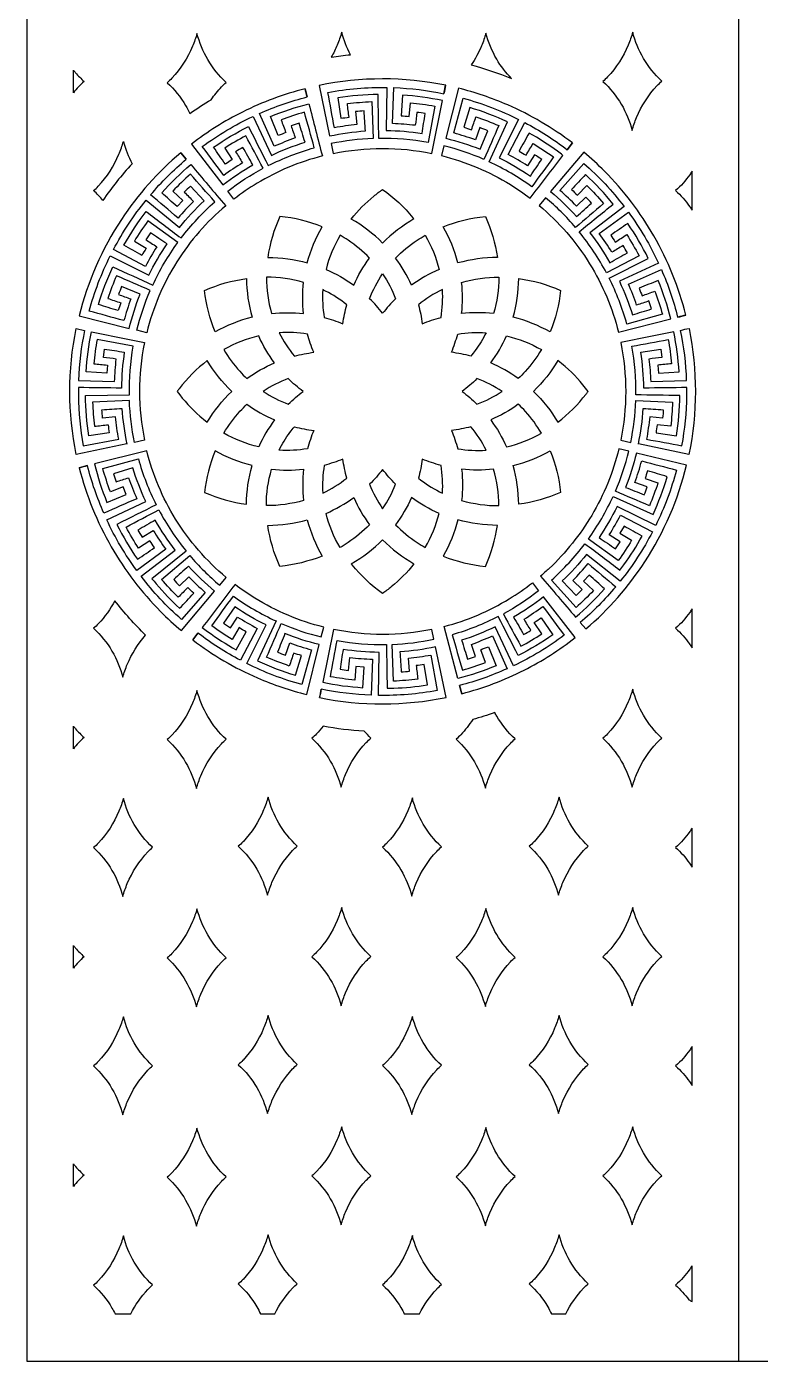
# Model space of a CAD drawing. Header units: millimetres. Extents: x -165 to 825, y -1000 to 1000.
# Drawn here: x -165 to 175, y -1000 to -381 of the extents above; entities that cross this region are included whole.
import ezdxf

# ---------------------------------------------------------------- set-up
doc = ezdxf.new("R2010")
doc.units = ezdxf.units.MM
doc.layers.add('Default', color=70, linetype='Continuous')

msp = doc.modelspace()

# ---------------------------------------------------------------- linework, layer by layer
at = {"layer": 'Default'}
msp.add_line((165, 1000), (165, -1000), dxfattribs=at)
msp.add_lwpolyline([(495, 1000), (165, 1000), (-165, 1000), (-165, -1000), (165, -1000), (495, -1000), (825, -1000), (825, 1000)], close=True, dxfattribs=at)
for points in [[(-23.79, -394.89, -0.014234), (-14.9, -393.79, -0.058683), (-18.97, -383.35, -0.03084), (-21.04, -389.3, -0.031512)], [(41.07, -398.5, -0.031384), (59.76, -404.83, -0.061302), (52.91, -395.87, -0.000219), (52.91, -395.87, -0.068795), (47.9, -383.75, -0.03084), (45.84, -389.7, -0.050726)], [(115.94, -383.35, -0.03084), (113.87, -389.3, -0.089691), (104.31, -404.09, -0.002455), (104.29, -404.11, -0.022749), (102.13, -406.18, -0.073961), (110.65, -416.76, -0.000219), (110.65, -416.76, -0.068795), (115.66, -428.88, -0.03084), (117.73, -422.93, -0.089691), (127.29, -408.14, -0.002455), (127.3, -408.13, -0.022749), (129.47, -406.06, -0.073961), (120.94, -395.47, -0.000219), (120.94, -395.47, -0.068795)], [(-89.41, -420.99, -0.018766), (-79.45, -414.64, -0.038408), (-74.71, -408.72, -0.002455), (-74.69, -408.7, -0.022749), (-72.53, -406.64, -0.073961), (-81.05, -396.05, -0.000219), (-81.05, -396.05, -0.068795), (-86.06, -383.93, -0.03084), (-88.13, -389.88, -0.089691), (-97.69, -404.67, -0.002455), (-97.7, -404.69, -0.022749), (-99.86, -406.76, -0.073961), (-91.34, -417.34, -0.000219), (-91.34, -417.34, -0.021536)], [(-143.36, -400.92, 0.010749), (-142.32, -402.19, 0.038104), (-138.4, -406.15, 0.044601), (-143.36, -411.43)], [(29.21, -407.97, 0.002483), (28.45, -411.83, -0.010213), (29.24, -407.97, 0.102239), (-29.44, -408.03), (-24.57, -431.46, -0.03619), (-7.99, -429.15, -0.002051), (-8.61, -419.89, 0.011958), (-12.52, -420.2), (-11.93, -426.2, 0.018493), (-22.34, -427.69, 0.001093), (-25.36, -411.28, -0.051861), (1.93, -408.98), (1.66, -428.94, -0.036169), (18.35, -430.28, -0.003758), (19.74, -421.09, 0.011645), (15.86, -420.55, -0.010409), (15.14, -426.54, 0.018672), (4.65, -425.74), (5.26, -409.07, -0.04389), (28.44, -411.86)], [(-35.97, -409.55), (-34.96, -413.37, -0.003305), (-35.94, -409.54, 0.053242), (-64.93, -420.37, 0.048715), (-88.67, -435.28), (-74.04, -454.21, -0.036198), (-60.14, -444.88, -0.000776), (-64.76, -436.82, 0.015163), (-68.13, -438.81, -0.011746), (-64.97, -443.95, 0.017024), (-73.68, -449.85, 0.003261), (-83.58, -436.42, -0.051383), (-60.06, -422.41), (-51.56, -440.47, -0.036124), (-35.97, -434.37, -0.001753), (-38.73, -425.5, 0.009322), (-42.46, -426.71, -0.008204), (-40.49, -432.41, 0.017618), (-50.27, -436.28), (-57.02, -421.03, -0.043916), (-34.96, -413.38)], [(27.79, -415.05, 0.035163), (9.18, -412.54), (8.55, -422.09, -0.006684), (12.34, -422.4), (12.93, -416.1, -0.020364), (24.15, -417.63), (21.09, -434.45, 0.049962), (-1.75, -432.62, -0.001925), (-2.07, -412.25, 0.035145), (-20.78, -413.82), (-19.33, -423.28, -0.006451), (-15.56, -422.77, -0.001889), (-16.34, -416.48, -0.020351), (-5.06, -415.55), (-4.41, -432.63, 0.042761), (-23.83, -435.04), (-22.88, -439.6, -0.102263), (22.75, -439.57)], [(87.98, -434.7), (85.61, -437.87), (88.01, -434.72, 0.060334), (58.03, -417.1, 0.041669), (35.12, -409.31), (29.34, -432.53, -0.036065), (45.27, -437.65), (48.73, -429.03, 0.014071), (45.08, -427.61), (43, -433.28, 0.018387), (32.97, -430.1), (37.38, -414.01, -0.051758), (62.96, -423.78), (54.05, -441.64, -0.03604), (68.51, -450.09, -0.003427), (73.75, -442.42, 0.022046), (70.49, -440.25), (67.24, -445.33, 0.019775), (58.14, -440.06), (65.92, -425.3, -0.043836), (85.6, -437.87)], [(-62.22, -427.09, 0.000532), (-53.02, -445.25, -0.047242), (-31.67, -436.91, 0.002257), (-36.29, -420.46, 0.020087), (-47.04, -423.99, 0.008152), (-44.82, -429.92, 0.006288), (-48.36, -431.29), (-51.98, -422.43, -0.03517), (-34.15, -416.54, 0.000672), (-27.94, -440.77, 0.073095), (-58.19, -453.43, 0.029081), (-68.94, -460.8), (-71.8, -457.11, -0.042422), (-55.4, -446.44, 0.004458), (-63.46, -431.37, 0.019255), (-73.2, -437.15), (-69.74, -442.45), (-72.9, -444.56, -0.005045), (-78.35, -436.69, -0.035038)], [(81.13, -438.6, 0.029395), (67.95, -430.13, 0.003693), (63.24, -438.46, -0.012668), (66.51, -440.39, -0.005351), (69.79, -434.97, -0.019949), (79.22, -441.22, -0.001601), (69.17, -455.03, 0.049386), (49.39, -443.47), (57.95, -424.99, 0.035128), (40.41, -418.28), (37.61, -427.44, -0.006371), (41.22, -428.61, -0.004443), (43.25, -422.61, -0.019969), (53.81, -426.67, -0.001974), (46.99, -442.33, 0.042683), (28.45, -436.08), (27.32, -440.62, -0.077332), (59.23, -454.07, -0.02491), (68.42, -460.4, -0.002788), (83.62, -440.47, 0.005658)], [(-93.58, -439.24), (-91.02, -442.27), (-93.61, -439.27, 0.071733), (-121.12, -470.26, 0.084867), (-140.72, -514.99), (-117.5, -520.77, -0.036055), (-112.39, -504.83), (-121.01, -501.37, 0.00604), (-122.42, -505.03, -0.003062), (-116.76, -507.1, 0.018513), (-119.93, -517.13, 0.000501), (-136.03, -512.73, -0.051401), (-126.27, -487.15), (-108.39, -496.05, -0.036456), (-99.95, -481.6, -0.005333), (-107.62, -476.35), (-109.79, -479.62, -0.003068), (-104.71, -482.87, 0.016967), (-109.98, -491.97), (-124.74, -484.19, -0.051318), (-109.68, -461.33), (-94.15, -473.88, -0.035991), (-82.78, -461.6), (-89.14, -454.82, 0.023026), (-91.96, -457.54, -0.009251), (-87.71, -461.81, 0.017643), (-94.82, -469.56, 0.001344), (-107.55, -458.77, -0.043323), (-91.02, -442.28)], [(-129.69, -461.39, 0.033872), (-133.98, -456.85, 0.022749), (-131.82, -454.78, 0.002455), (-131.8, -454.76, 0.089691), (-122.25, -439.97, 0.03084), (-120.18, -434.02, 0.058039), (-116.17, -444.35, 0.034592)], [(140.63, -514.59, 0.013634), (136.79, -515.58, -0.005783), (140.64, -514.62, 0.068444), (125.77, -477.87, 0.065191), (102.91, -447.87, 0.022359), (93.29, -439), (77.9, -457.32, -0.035818), (89.96, -468.91, -0.001942), (96.86, -462.69, 0.02544), (94.2, -459.81), (89.85, -463.99, 0.020005), (82.24, -456.73), (93.26, -444.21, -0.051853), (111.95, -464.21), (96.11, -476.36, -0.035833), (105.38, -490.29, -0.002608), (113.46, -485.7, 0.019991), (111.48, -482.32, -0.003566), (106.33, -485.46, 0.019381), (100.47, -476.73, 0.001609), (113.94, -466.88, -0.051939), (127.86, -490.46), (109.77, -498.89, -0.035928), (115.81, -514.49, -0.002101), (124.69, -511.76), (123.49, -508.03, -0.001979), (117.78, -509.98, 0.019689), (113.94, -500.19), (129.23, -493.49, -0.043825), (136.79, -515.59)], [(-109.38, -522.79), (-113.95, -521.65, -0.042239), (-107.7, -503.12, 0.000765), (-123.37, -496.3, 0.018721), (-127.43, -506.86, 0.000845), (-121.43, -508.88, 0.006956), (-122.6, -512.5, -0.003008), (-131.76, -509.7, -0.035121), (-125.05, -492.16, 0.001228), (-106.56, -500.72, -0.049299), (-95, -480.93), (-108.83, -470.89, 0.019243), (-115.08, -480.32), (-109.65, -483.6, 0.00959), (-111.58, -486.87, -0.002117), (-119.92, -482.16, -0.03512), (-109.58, -466.49, 0.002143), (-93.39, -478.82, -0.047305), (-77.81, -462.02, 0.002538), (-89.14, -449.22, 0.019515), (-97.28, -457.08), (-92.69, -461.45), (-95.28, -464.23, -0.004304), (-102.4, -457.83, -0.03518), (-88.91, -444.77, 0.000438), (-72.76, -463.88, 0.076739), (-95.33, -489.81, 0.080108)], [(106.91, -463.1, 0.035144), (94.1, -449.38, 0.006765), (87.57, -456.37, -0.017054), (90.3, -459.01), (94.75, -454.51, -0.020454), (102.46, -462.8, -0.001595), (89.45, -473.88, 0.042384), (75.54, -460.12), (72.55, -463.68, -0.080024), (95.97, -490.78, -0.076828), (109.36, -522.49), (133.62, -516.38, 0.035108), (127.81, -498.53, 0.001303), (118.93, -502.11, -0.004637), (120.29, -505.66, -0.002182), (126.23, -503.46, -0.020459), (129.72, -514.23), (113.24, -518.77, 0.049686), (104.97, -497.41), (123.19, -488.28, 0.03538), (113.65, -472.11, 0.002624), (105.75, -477.53, -0.006949), (107.85, -480.7, 0.003283), (113.17, -477.26, -0.019224), (118.91, -487.02), (103.8, -495.02, 0.04638), (91.12, -475.94, -0.001258)], [(143.5, -465.96), (143.5, -447.83, -0.011738), (142.43, -449.45, -0.062432), (135.84, -456.82, -0.056451), (142.29, -464.14, -0.000196), (142.29, -464.14, -0.012211)], [(0, -481.17, 0.064755), (-14.52, -470.01, -0.052967), (-4.05, -459.37, 0), (-4.05, -459.37), (-4.05, -459.37, 0), (-4.05, -459.37, -0.017906), (0.01, -456.27, -0.069096), (14.08, -469.46, 0), (14.08, -469.46), (14.08, -469.46, 0), (14.08, -469.46, -0.002501), (14.52, -470, 0.066253)], [(-34.94, -490.38, -0.065964), (-28.04, -473.59, 0.069726), (-47.64, -468.83, 0.071684), (-53.23, -487.85, -0.06573)], [(34.95, -490.38, 0.065367), (28.03, -473.59, -0.069615), (47.64, -468.83, -0.071702), (53.23, -487.86, 0.064793)], [(-13.4, -500.72, -0.057364), (-6.02, -488.14, 0.053248), (-16.01, -479.86, 0), (-16.01, -479.86), (-16.01, -479.86, 0), (-16.01, -479.86, 0.017624), (-19.71, -477.58, 0.072773), (-26.2, -493.43, -0.056891)], [(13.4, -500.72, 0.057376), (6.02, -488.14, -0.053148), (16.04, -479.84, 0), (16.04, -479.84), (16.04, -479.84, 0), (16.04, -479.84, -0.017422), (19.71, -477.58, -0.072779), (26.21, -493.43, 0.056164)], [(-77.67, -522.39, -0.071287), (-82.5, -503.14, -0.070635), (-63.09, -497.62, 0.066795), (-60.54, -515.56, 0.064365)], [(-36.64, -513.9, -0.057925), (-36.64, -499.4, 0.069454), (-53.9, -496.99, 0.072648), (-51.45, -513.9, -0.056237)], [(0.01, -513.76, 0.033355), (-6.02, -506.99, -0.061087), (0, -495.5, -0.060819), (6.02, -506.99, 0.033246)], [(36.64, -513.9, 0.058301), (36.64, -499.4, -0.069457), (53.9, -496.99, -0.072926), (51.46, -513.9, 0.056759)], [(77.67, -522.39, 0.064207), (60.54, -515.56, 0.066846), (63.09, -497.62, -0.070735), (82.5, -503.14, -0.071233)], [(-18.41, -518.6, -0.03413), (-16.61, -509.8, 0.052649), (-26.4, -503.43, 0), (-26.4, -503.43), (-26.4, -503.43, 0), (-26.4, -503.43, 0.006507), (-27.71, -502.79, 0.06071), (-27.07, -515.69, -0.032578)], [(18.4, -518.6, -0.033654), (27.08, -515.68, 0.060253), (27.71, -502.79, 0.058569), (16.61, -509.8, -0.033133)], [(-118.6, -574.38), (-142.04, -579.2, -0.101132), (-142.06, -520.88), (-138.18, -521.68, 0.043842), (-140.95, -544.86), (-124.28, -545.46, -0.016296), (-123.48, -534.97, 0.002818), (-129.47, -534.25), (-128.93, -530.37, 0.00192), (-119.75, -531.76, 0.036544), (-121.07, -548.45, -0.002036), (-141.01, -548.2, 0.019935), (-141, -551.96), (-141.04, -551.97, 0.044059), (-138.77, -575.2), (-122.36, -572.21, -0.017517), (-123.83, -561.8), (-129.83, -562.38, -0.020217), (-130.14, -558.48, 0.001767), (-120.87, -557.86, 0.03645), (-118.59, -574.44)], [(-137.72, -551.92), (-117.4, -551.62, -0.049316), (-115.57, -529.02), (-132.39, -525.97, 0.0216), (-133.92, -537.18, 0.002653), (-127.62, -537.78), (-127.93, -541.56), (-137.48, -540.94, -0.03503), (-134.98, -522.33, 0.001009), (-110.41, -527.36, 0.101493), (-110.37, -572.69), (-115.02, -573.65, -0.042504), (-117.39, -554.29), (-134.47, -554.92, 0.020063), (-133.56, -566.2, -0.001641), (-127.27, -565.43, 0.00614), (-126.76, -569.19), (-136.23, -570.63, -0.035251), (-137.77, -551.92)], [(-50.1, -536.77, -0.056902), (-57.45, -524.22, 0.070898), (-73.61, -530.62, 0.053022), (-66.23, -540.67, 0), (-66.23, -540.67), (-66.23, -540.67, 0), (-66.23, -540.67, 0.019966), (-62.89, -544.05, -0.056104)], [(-31.91, -531.86, -0.033447), (-34.83, -523.38, 0.058247), (-47.97, -522.75, 0.059387), (-40.89, -533.6, -0.031976)], [(31.91, -531.86, 0.033446), (34.83, -523.38, -0.058291), (47.98, -522.75, -0.044625), (42.97, -530.96, 0), (42.97, -530.96), (42.97, -530.96, 0), (42.97, -530.96, -0.015431), (40.89, -533.6, 0.032044)], [(50.1, -536.77, 0.057235), (57.45, -524.22, -0.070759), (73.6, -530.61, -0.052706), (66.15, -540.73, 0), (66.15, -540.73), (66.15, -540.73, 0), (66.15, -540.73, -0.019298), (62.88, -544.05, 0.055754)], [(137.72, -551.92, -0.000747), (117.4, -551.62, 0.049673), (115.58, -529.02, -0.00097), (132.4, -525.97, -0.021852), (133.93, -537.18, -0.001945), (127.62, -537.78), (127.93, -541.56), (137.48, -540.94, 0.035224), (134.98, -522.33, -0.00121), (110.41, -527.36, -0.101493), (110.37, -572.69), (115.02, -573.64, 0.042778), (117.39, -554.29), (134.47, -554.92, -0.01792), (133.56, -566.2), (127.27, -565.43, -0.005773), (126.76, -569.19), (136.23, -570.63, 0.035156), (137.77, -551.92)], [(118.59, -574.44, 0.035617), (120.87, -557.86, 0.001786), (130.14, -558.48, -0.019449), (129.83, -562.38), (123.83, -561.8, -0.017133), (122.36, -572.21, -0.003445), (138.77, -575.2, 0.044136), (141.04, -551.97), (141, -551.96, 0.018132), (141.01, -548.2, -0.001793), (121.08, -548.45, 0.035646), (119.75, -531.76), (128.93, -530.37), (129.47, -534.25, 0.002945), (123.48, -534.97, -0.017171), (124.28, -545.46), (140.95, -544.86, 0.044097), (138.18, -521.68, -0.044343), (142.06, -520.88, -0.101129), (142.04, -579.2), (118.6, -574.38)], [(-69.95, -549.99, -0.065199), (-81.27, -535.69, 0.065237), (-94.34, -548.78, 0), (-94.34, -548.78), (-94.34, -548.78, 0), (-94.34, -548.78, 0.005338), (-95.25, -550, 0.055677), (-84.73, -561.49, 0), (-84.73, -561.49), (-84.73, -561.49, 0), (-84.73, -561.49, 0.015732), (-81.28, -564.31, -0.065921)], [(69.95, -550, -0.064961), (81.27, -564.31, 0.065318), (94.32, -551.24, 0), (94.32, -551.24), (94.32, -551.24, 0), (94.32, -551.24, 0.005487), (95.25, -549.99, 0.055609), (84.7, -538.49, 0), (84.7, -538.49), (84.7, -538.49, 0), (84.7, -538.49, 0.015573), (81.28, -535.69, -0.06614)], [(-36.86, -550, -0.033946), (-43.71, -544.08, 0.059149), (-55.39, -549.99, 0.059076), (-43.71, -555.91, -0.032998)], [(36.86, -550, -0.033104), (43.71, -555.91, 0.059534), (55.39, -550, 0.05833), (43.71, -544.08, -0.033834)], [(-50.1, -563.23, 0.057442), (-57.45, -575.78, -0.07087), (-73.6, -569.39, -0.052613), (-66.13, -559.24, 0), (-66.13, -559.24), (-66.13, -559.24, 0), (-66.13, -559.24, -0.019113), (-62.88, -555.94, 0.05606)], [(50.1, -563.23, -0.056942), (57.45, -575.78, 0.070548), (73.61, -569.38, 0.053028), (66.24, -559.33, 0), (66.24, -559.33), (66.24, -559.33, 0), (66.24, -559.33, 0.020013), (62.89, -555.94, -0.056427)], [(-31.9, -568.13, 0.033147), (-34.83, -576.62, -0.058261), (-47.97, -577.25, -0.04448), (-42.94, -568.99, 0), (-42.94, -568.99), (-42.94, -568.99, 0), (-42.94, -568.99, -0.01508), (-40.89, -566.39, 0.032621)], [(31.91, -568.14, -0.03314), (34.83, -576.62, 0.058266), (47.97, -577.25, 0.05912), (40.89, -566.39, -0.032915)], [(-104.92, -639.3, 0.029896), (-94.1, -650.62, 0.007958), (-87.57, -643.63, -0.019238), (-90.3, -640.99, -0.003747), (-94.75, -645.49, -0.020844), (-102.47, -637.2), (-89.45, -626.13, 0.042873), (-75.54, -639.88), (-72.55, -636.32, -0.080022), (-95.98, -609.22, -0.07683), (-109.36, -577.51), (-133.62, -583.62, 0.035065), (-127.81, -601.47), (-118.93, -597.89), (-120.29, -594.34), (-126.23, -596.54, -0.020151), (-129.72, -585.77), (-113.24, -581.23, 0.04965), (-104.97, -602.59, -0.001889), (-123.19, -611.72, 0.03515), (-113.65, -627.89, 0.005085), (-105.75, -622.47, -0.020715), (-107.85, -619.31), (-113.17, -622.74, -0.018754), (-118.91, -612.98, -0.003368), (-103.81, -604.98, 0.046348), (-91.12, -624.06), (-106.92, -636.9, 0.005222)], [(-77.67, -577.61, 0.071286), (-82.5, -596.86, 0.070621), (-63.09, -602.38, -0.066831), (-60.54, -584.44, -0.064367)], [(-18.4, -581.4, -0.033982), (-27.07, -584.31, 0.060637), (-27.71, -597.21, 0.058573), (-16.61, -590.2, -0.033193)], [(18.41, -581.4, -0.034137), (16.61, -590.2, 0.052646), (26.4, -596.57, 0), (26.4, -596.57), (26.4, -596.57, 0), (26.4, -596.57, 0.006498), (27.71, -597.21, 0.060186), (27.08, -584.3, -0.033181)], [(77.67, -577.61, -0.071723), (82.5, -596.86, -0.070612), (63.09, -602.38, 0.066834), (60.54, -584.44, 0.064374)], [(111.89, -630.39, 0.029468), (120.29, -617.17, 0.004588), (111.93, -612.51), (110.02, -615.79), (115.46, -619.04, -0.020644), (109.26, -628.51), (95.38, -618.54, 0.049724), (106.83, -598.69), (125.37, -607.14, 0.03499), (131.97, -589.57, 0.005044), (122.8, -586.82, -0.016325), (121.65, -590.44), (127.66, -592.43, -0.023228), (123.67, -603.02, -0.003195), (107.95, -596.29, 0.042952), (114.1, -577.72), (109.53, -576.61, -0.07429), (96.94, -607.5, -0.070138), (77.26, -632.09, -0.011918), (73.23, -635.71, -0.000538), (89.5, -654.74, 0.035212), (102.91, -641.59, 0.002981), (95.75, -635.23), (93.18, -638.03), (97.79, -642.37, -0.019819), (89.69, -650.28), (78.29, -637.55, 0.04752), (93.78, -620.66, -0.001537), (110.04, -632.9, 0.00571)], [(94.22, -660.21, 0.071787), (121.58, -629.04, 0.084834), (140.91, -584.23), (117.66, -578.58, -0.036449), (112.63, -594.55, -0.00524), (121.28, -597.96, 0.020249), (122.67, -594.29), (116.99, -592.25, 0.018102), (120.11, -582.21, 0.00115), (136.23, -586.52, -0.051203), (126.61, -612.15), (108.69, -603.35, -0.035577), (100.33, -617.85, -0.007287), (108.03, -623.05), (110.18, -619.77), (105.08, -616.55, 0.018309), (110.3, -607.42), (125.11, -615.11, -0.051274), (110.17, -638.06), (94.57, -625.59, -0.036468), (83.27, -637.94), (89.66, -644.68, 0.028068), (92.47, -641.95), (88.19, -637.7, 0.017833), (95.26, -629.91, -0.002609), (108.05, -640.63, -0.04362), (91.62, -657.22)], [(-140.63, -585.41, -0.011023), (-136.79, -584.42), (-140.64, -585.38, 0.068445), (-125.77, -622.13, 0.065191), (-102.91, -652.14, 0.022357), (-93.29, -661), (-77.9, -642.68, -0.03608), (-89.97, -631.09, -0.002056), (-96.86, -637.31, 0.024997), (-94.2, -640.19), (-89.85, -636.01, 0.02015), (-82.24, -643.27), (-93.26, -655.79, -0.05149), (-111.95, -635.79), (-96.11, -623.64, -0.036037), (-105.38, -609.71, -0.007566), (-113.46, -614.3, 0.010438), (-111.49, -617.68), (-106.33, -614.54, 0.017439), (-100.47, -623.27), (-113.94, -633.12, -0.052238), (-127.87, -609.54), (-109.77, -601.11, -0.036179), (-115.81, -585.51), (-124.69, -588.24), (-123.49, -591.97, -0.005387), (-117.78, -590.02, 0.018551), (-113.95, -599.81, 0.003772), (-129.23, -606.51, -0.043788), (-136.79, -584.41)], [(-36.64, -586.1, 0.058315), (-36.64, -600.6, -0.069438), (-53.9, -603.01, -0.07314), (-51.46, -586.1, 0.056237)], [(0.01, -586.24, -0.033346), (-6.01, -593.01, 0.060292), (0.01, -604.5, 0.060647), (6.02, -593.01, -0.033146)], [(36.64, -586.1, -0.057923), (36.64, -600.6, 0.069462), (53.9, -603.01, 0.072747), (51.45, -586.1, -0.05624)], [(-13.4, -599.28, 0.057187), (-6.02, -611.86, -0.053151), (-16.04, -620.16, 0), (-16.04, -620.16), (-16.04, -620.16, 0), (-16.04, -620.16, -0.017424), (-19.72, -622.42, -0.072899), (-26.21, -606.57, 0.056235)], [(13.4, -599.28, -0.057181), (6.02, -611.86, 0.053252), (16.01, -620.14, 0), (16.01, -620.14), (16.01, -620.14, 0), (16.01, -620.14, 0.017634), (19.72, -622.42, 0.073265), (26.21, -606.57, -0.056709)], [(-47.63, -631.16, -0.071715), (-53.23, -612.14, 0.064657), (-34.94, -609.62, 0.065555), (-28.04, -626.41, -0.068961)], [(47.63, -631.17, 0.071703), (53.23, -612.15, -0.065782), (34.95, -609.62, -0.065645), (28.03, -626.41, 0.069711)], [(0.01, -618.83, 0.064645), (14.52, -629.99, -0.052817), (4.01, -640.67, 0), (4.01, -640.67), (4.01, -640.67, 0), (4.01, -640.67, -0.017542), (0, -643.73, -0.068954), (-14.1, -630.51, 0), (-14.1, -630.51), (-14.1, -630.51, 0), (-14.1, -630.51, -0.002366), (-14.52, -629.99, 0.065823)], [(-81.13, -661.4, 0.029132), (-67.95, -669.87), (-63.24, -661.54, -0.007654), (-66.51, -659.61), (-69.79, -665.03, -0.024751), (-79.22, -658.78, -0.000793), (-69.17, -644.97, 0.049419), (-49.39, -656.52), (-57.95, -675.01, 0.035066), (-40.41, -681.72), (-37.61, -672.57, -0.006616), (-41.22, -671.39, 0.005056), (-43.25, -677.4, -0.018155), (-53.81, -673.33, 0.002435), (-46.99, -657.67, 0.042689), (-28.45, -663.92), (-27.32, -659.38, -0.077333), (-59.24, -645.93, -0.024909), (-68.42, -639.6, -0.00047), (-83.62, -659.53, 0.006351)], [(62.89, -672.56, 0.000762), (53.6, -654.46, -0.047287), (32.3, -662.91, 0.003058), (37.01, -679.34, 0.019321), (47.74, -675.75), (45.48, -669.83, 0.01505), (49.02, -668.44), (52.68, -677.28, -0.035173), (34.89, -683.26), (28.54, -659.07, 0.073113), (58.73, -646.24, 0.029066), (69.43, -638.82), (72.31, -642.49, -0.042547), (55.97, -653.25, 0.002575), (64.12, -668.27, 0.019681), (73.82, -662.44), (70.34, -657.16, 0.02162), (73.48, -655.03), (78.98, -662.87, -0.035499)], [(-109.9, -663.06, -0.034035), (-124.16, -647.1, -0.066837), (-131.8, -657.82, -0.002455), (-131.82, -657.83, -0.022749), (-133.98, -659.9, -0.073961), (-125.46, -670.49, -0.000219), (-125.46, -670.49, -0.068795), (-120.45, -682.61, -0.03084), (-118.38, -676.66, -0.081522)], [(-87.99, -665.3), (-85.63, -662.17), (-85.63, -662.16), (-88.01, -665.28, 0.060334), (-58.03, -682.9, 0.041669), (-35.12, -690.69), (-29.34, -667.47, -0.035804), (-45.27, -662.35, -0.001564), (-48.73, -670.97, 0.010599), (-45.08, -672.39), (-43, -666.72, 0.020319), (-32.98, -669.9), (-37.38, -685.99, -0.05213), (-62.96, -676.23), (-54.06, -658.36, -0.036691), (-68.51, -649.91), (-73.76, -657.58), (-70.49, -659.75), (-67.24, -654.67, 0.018401), (-58.14, -659.94), (-65.92, -674.7, -0.043716), (-85.6, -662.13)], [(36.75, -690.25), (35.72, -686.42), (36.72, -690.26, 0.053197), (65.61, -679.29, 0.048803), (89.3, -664.23), (74.56, -645.38, -0.036222), (60.72, -654.78, -0.008531), (65.38, -662.82, 0.011367), (68.75, -660.81, -0.005959), (65.56, -655.69, 0.017877), (74.24, -649.74, 0.001771), (84.21, -663.12, -0.051167), (60.76, -677.26), (52.16, -659.25, -0.03565), (36.61, -665.44, -0.001595), (39.42, -674.28), (43.14, -673.05), (41.14, -667.36, 0.019638), (50.9, -663.43), (57.74, -678.65, -0.04372), (35.71, -686.42)], [(143.5, -669.02), (143.5, -650.89, -0.011738), (142.43, -652.51, -0.062432), (135.84, -659.88, -0.056451), (142.29, -667.19, -0.000196), (142.29, -667.2, -0.012211)], [(5.18, -687.68, 0.029127), (20.78, -686.18), (19.32, -676.72, -0.006542), (15.56, -677.23, -0.005194), (16.34, -683.52, -0.018701), (5.06, -684.44), (4.41, -667.37, 0.042708), (23.82, -664.96), (22.88, -660.4, -0.102263), (-22.75, -660.43), (-27.79, -684.95, 0.034946), (-9.18, -687.46), (-8.55, -677.91), (-12.34, -677.6), (-12.93, -683.9, -0.022603), (-24.15, -682.37, -0.002513), (-21.09, -665.56, 0.049976), (1.75, -667.38, -0.001736), (2.07, -687.75, 0.006189)], [(-29.21, -692.04, 0.013206), (-28.45, -688.18, -0.002569), (-29.24, -692.03, 0.102239), (29.43, -691.97), (24.57, -668.54, -0.036069), (7.99, -670.85, -0.001814), (8.61, -680.11, 0.018917), (12.52, -679.8), (11.93, -673.8, 0.017378), (22.34, -672.31), (25.36, -688.72, -0.052705), (-1.93, -691.02), (-1.66, -671.06, -0.035974), (-18.35, -669.72, -0.003201), (-19.74, -678.9, 0.004002), (-15.86, -679.44, -0.012335), (-15.14, -673.46, 0.017562), (-4.65, -674.26), (-5.26, -690.93, -0.043791), (-28.45, -688.14)], [(-86.06, -688.71, -0.03084), (-88.13, -694.66, -0.089691), (-97.69, -709.45, -0.002455), (-97.7, -709.46, -0.022749), (-99.86, -711.53, -0.073961), (-91.34, -722.12, -0.000219), (-91.34, -722.12, -0.068795), (-86.33, -734.24, -0.03084), (-84.26, -728.29, -0.089691), (-74.71, -713.5, -0.002455), (-74.69, -713.48, -0.022749), (-72.53, -711.41, -0.073961), (-81.05, -700.83, -0.000219), (-81.05, -700.83, -0.068795)], [(115.94, -688.13, -0.03084), (113.87, -694.08, -0.089691), (104.31, -708.87, -0.002455), (104.29, -708.88, -0.022749), (102.13, -710.95, -0.073961), (110.65, -721.54, -0.000219), (110.65, -721.54, -0.068795), (115.66, -733.66, -0.03084), (117.73, -727.71, -0.089691), (127.29, -712.92, -0.002455), (127.3, -712.9, -0.022749), (129.47, -710.83, -0.073961), (120.94, -700.25, -0.000219), (120.94, -700.25, -0.068795)], [(52.01, -699.03, -0.017054), (41.76, -702.23, -0.045183), (36.28, -709.27, -0.002455), (36.26, -709.28, -0.022749), (34.1, -711.35, -0.073961), (42.62, -721.94, -0.000219), (42.62, -721.94, -0.068795), (47.63, -734.05, -0.03084), (49.7, -728.1, -0.089691), (59.26, -713.31, -0.002455), (59.27, -713.3, -0.022749), (61.43, -711.23, -0.073961), (52.91, -700.64, -0.000219), (52.91, -700.64, -0.009627)], [(-143.36, -705.32, 0.010749), (-142.32, -706.58, 0.038104), (-138.4, -710.54, 0.044601), (-143.36, -715.83)], [(-8.6, -707.61, -0.030457), (-27.63, -705.39, -0.023097), (-30.6, -708.87, -0.002455), (-30.61, -708.88, -0.022749), (-32.77, -710.95, -0.073961), (-24.25, -721.54, -0.000219), (-24.25, -721.54, -0.068795), (-19.24, -733.66, -0.03084), (-17.18, -727.71, -0.089691), (-7.62, -712.92, -0.002455), (-7.6, -712.9, -0.022749), (-5.44, -710.83, -0.024457)], [(-120.18, -738.8, -0.03084), (-122.25, -744.75, -0.089691), (-131.8, -759.54, -0.002455), (-131.82, -759.55, -0.022749), (-133.98, -761.62, -0.073961), (-125.46, -772.21, -0.000219), (-125.46, -772.21, -0.068795), (-120.45, -784.33, -0.03084), (-118.38, -778.38, -0.089691), (-108.82, -763.59, -0.002455), (-108.81, -763.57, -0.022749), (-106.65, -761.5, -0.073961), (-115.17, -750.92, -0.000219), (-115.17, -750.92, -0.068795)], [(-53.09, -738.22, -0.03084), (-55.16, -744.17, -0.089691), (-64.72, -758.96, -0.002455), (-64.73, -758.97, -0.022749), (-66.89, -761.04, -0.073961), (-58.37, -771.63, -0.000219), (-58.37, -771.63, -0.068795), (-53.36, -783.75, -0.03084), (-51.29, -777.8, -0.089691), (-41.73, -763.01, -0.002455), (-41.72, -762.99, -0.022749), (-39.56, -760.92, -0.073961), (-48.08, -750.34, -0.000219), (-48.08, -750.34, -0.068795)], [(13.79, -738.62, -0.03084), (11.72, -744.57, -0.089691), (2.16, -759.36, -0.002455), (2.14, -759.37, -0.022749), (-0.02, -761.44, -0.073961), (8.5, -772.03, -0.000219), (8.5, -772.03, -0.068795), (13.51, -784.14, -0.03084), (15.58, -778.19, -0.089691), (25.14, -763.4, -0.002455), (25.15, -763.39, -0.022749), (27.32, -761.32, -0.073961), (18.79, -750.73, -0.000219), (18.79, -750.73, -0.068795)], [(81.82, -738.22, -0.03084), (79.75, -744.17, -0.089691), (70.19, -758.96, -0.002455), (70.18, -758.97, -0.022749), (68.01, -761.04, -0.073961), (76.53, -771.63, -0.000219), (76.53, -771.63, -0.068795), (81.54, -783.75, -0.03084), (83.61, -777.8, -0.089691), (93.17, -763.01, -0.002455), (93.18, -762.99, -0.022749), (95.35, -760.92, -0.073961), (86.83, -750.34, -0.000219), (86.83, -750.34, -0.068795)], [(143.5, -770.74), (143.5, -752.61, -0.011738), (142.43, -754.23, -0.062432), (135.84, -761.6, -0.056451), (142.29, -768.91, -0.000196), (142.29, -768.92, -0.012211)], [(-86.06, -790.05, -0.03084), (-88.13, -796, -0.089691), (-97.69, -810.79, -0.002455), (-97.7, -810.8, -0.022749), (-99.86, -812.87, -0.073961), (-91.34, -823.46, -0.000219), (-91.34, -823.46, -0.068795), (-86.33, -835.57, -0.03084), (-84.26, -829.63, -0.089691), (-74.71, -814.83, -0.002455), (-74.69, -814.82, -0.022749), (-72.53, -812.75, -0.073961), (-81.05, -802.17, -0.000219), (-81.05, -802.16, -0.068795)], [(-18.97, -789.47, -0.03084), (-21.04, -795.42, -0.089691), (-30.6, -810.21, -0.002455), (-30.61, -810.22, -0.022749), (-32.77, -812.29, -0.073961), (-24.25, -822.88, -0.000219), (-24.25, -822.88, -0.068795), (-19.24, -835, -0.03084), (-17.18, -829.05, -0.089691), (-7.62, -814.26, -0.002455), (-7.6, -814.24, -0.022749), (-5.44, -812.17, -0.073961), (-13.96, -801.59, -0.000219), (-13.96, -801.59, -0.068795)], [(47.9, -789.87, -0.03084), (45.84, -795.81, -0.089691), (36.28, -810.61, -0.002455), (36.26, -810.62, -0.022749), (34.1, -812.69, -0.073961), (42.62, -823.27, -0.000219), (42.62, -823.28, -0.068795), (47.63, -835.39, -0.03084), (49.7, -829.44, -0.089691), (59.26, -814.65, -0.002455), (59.27, -814.64, -0.022749), (61.43, -812.57, -0.073961), (52.91, -801.98, -0.000219), (52.91, -801.98, -0.068795)], [(115.94, -789.47, -0.03084), (113.87, -795.42, -0.089691), (104.31, -810.21, -0.002455), (104.29, -810.22, -0.022749), (102.13, -812.29, -0.073961), (110.65, -822.88, -0.000219), (110.65, -822.88, -0.068795), (115.66, -835, -0.03084), (117.73, -829.05, -0.089691), (127.29, -814.26, -0.002455), (127.3, -814.24, -0.022749), (129.47, -812.17, -0.073961), (120.94, -801.59, -0.000219), (120.94, -801.59, -0.068795)], [(-143.36, -807.04, 0.010749), (-142.32, -808.3, 0.038104), (-138.4, -812.26, 0.044601), (-143.36, -817.55)], [(-120.18, -840.14, -0.03084), (-122.25, -846.09, -0.089691), (-131.8, -860.88, -0.002455), (-131.82, -860.89, -0.022749), (-133.98, -862.96, -0.073961), (-125.46, -873.55, -0.000219), (-125.46, -873.55, -0.068795), (-120.45, -885.67, -0.03084), (-118.38, -879.72, -0.089691), (-108.82, -864.93, -0.002455), (-108.81, -864.91, -0.022749), (-106.65, -862.84, -0.073961), (-115.17, -852.26, -0.000219), (-115.17, -852.25, -0.068795)], [(-53.09, -839.56, -0.03084), (-55.16, -845.51, -0.089691), (-64.72, -860.3, -0.002455), (-64.73, -860.31, -0.022749), (-66.89, -862.38, -0.073961), (-58.37, -872.97, -0.000219), (-58.37, -872.97, -0.068795), (-53.36, -885.09, -0.03084), (-51.29, -879.14, -0.089691), (-41.73, -864.35, -0.002455), (-41.72, -864.33, -0.022749), (-39.56, -862.26, -0.073961), (-48.08, -851.68, -0.000219), (-48.08, -851.68, -0.068795)], [(13.79, -839.96, -0.03084), (11.72, -845.9, -0.089691), (2.16, -860.7, -0.002455), (2.14, -860.71, -0.022749), (-0.02, -862.78, -0.073961), (8.5, -873.36, -0.000219), (8.5, -873.37, -0.068795), (13.51, -885.48, -0.03084), (15.58, -879.53, -0.089691), (25.14, -864.74, -0.002455), (25.15, -864.73, -0.022749), (27.32, -862.66, -0.073961), (18.79, -852.07, -0.000219), (18.79, -852.07, -0.068795)], [(81.82, -839.56, -0.03084), (79.75, -845.51, -0.089691), (70.19, -860.3, -0.002455), (70.18, -860.31, -0.022749), (68.01, -862.38, -0.073961), (76.53, -872.97, -0.000219), (76.53, -872.97, -0.068795), (81.54, -885.09, -0.03084), (83.61, -879.14, -0.089691), (93.17, -864.35, -0.002455), (93.18, -864.33, -0.022749), (95.35, -862.26, -0.073961), (86.83, -851.68, -0.000219), (86.83, -851.68, -0.068795)], [(143.5, -872.08), (143.5, -853.95, -0.011738), (142.43, -855.57, -0.062432), (135.84, -862.94, -0.056451), (142.29, -870.25, -0.000196), (142.29, -870.25, -0.012211)], [(-18.97, -891.19, -0.03084), (-21.04, -897.14, -0.089691), (-30.6, -911.93, -0.002455), (-30.61, -911.94, -0.022749), (-32.77, -914.01, -0.073961), (-24.25, -924.6, -0.000219), (-24.25, -924.6, -0.068795), (-19.24, -936.71, -0.03084), (-17.18, -930.77, -0.089691), (-7.62, -915.97, -0.002455), (-7.6, -915.96, -0.022749), (-5.44, -913.89, -0.073961), (-13.96, -903.31, -0.000219), (-13.96, -903.3, -0.068795)], [(47.9, -891.58, -0.03084), (45.84, -897.53, -0.089691), (36.28, -912.32, -0.002455), (36.26, -912.34, -0.022749), (34.1, -914.41, -0.073961), (42.62, -924.99, -0.000219), (42.62, -924.99, -0.068795), (47.63, -937.11, -0.03084), (49.7, -931.16, -0.089691), (59.26, -916.37, -0.002455), (59.27, -916.36, -0.022749), (61.43, -914.29, -0.073961), (52.91, -903.7, -0.000219), (52.91, -903.7, -0.068795)], [(115.94, -891.19, -0.03084), (113.87, -897.14, -0.089691), (104.31, -911.93, -0.002455), (104.29, -911.94, -0.022749), (102.13, -914.01, -0.073961), (110.65, -924.6, -0.000219), (110.65, -924.6, -0.068795), (115.66, -936.71, -0.03084), (117.73, -930.77, -0.089691), (127.29, -915.97, -0.002455), (127.3, -915.96, -0.022749), (129.47, -913.89, -0.073961), (120.94, -903.31, -0.000219), (120.94, -903.3, -0.068795)], [(-86.06, -891.77, -0.03084), (-88.13, -897.72, -0.089691), (-97.69, -912.51, -0.002455), (-97.7, -912.52, -0.022749), (-99.86, -914.59, -0.073961), (-91.34, -925.18, -0.000219), (-91.34, -925.18, -0.068795), (-86.33, -937.29, -0.03084), (-84.26, -931.35, -0.089691), (-74.71, -916.55, -0.002455), (-74.69, -916.54, -0.022749), (-72.53, -914.47, -0.073961), (-81.05, -903.89, -0.000219), (-81.05, -903.88, -0.068795)], [(-143.36, -908.38, 0.010749), (-142.32, -909.64, 0.038104), (-138.4, -913.6, 0.044601), (-143.36, -918.89)], [(-123.98, -978), (-116.79, -978, -0.070442), (-108.82, -966.64, -0.002455), (-108.81, -966.63, -0.022749), (-106.65, -964.56, -0.073961), (-115.17, -953.98, -0.000219), (-115.17, -953.97, -0.068795), (-120.18, -941.86, -0.03084), (-122.25, -947.81, -0.089691), (-131.8, -962.6, -0.002455), (-131.82, -962.61, -0.022749), (-133.98, -964.68, -0.073961), (-125.46, -975.27, -0.000219), (-125.46, -975.27, -0.016235)], [(-50, -978, -0.073732), (-41.73, -966.06, -0.002455), (-41.72, -966.05, -0.022749), (-39.56, -963.98, -0.073961), (-48.08, -953.4, -0.000219), (-48.08, -953.39, -0.068795), (-53.09, -941.28, -0.03084), (-55.16, -947.23, -0.089691), (-64.72, -962.02, -0.002455), (-64.73, -962.03, -0.022749), (-66.89, -964.1, -0.073961), (-58.37, -974.69, -0.000219), (-58.37, -974.69, -0.019608), (-56.6, -978)], [(17.07, -978, -0.071483), (25.14, -966.46, -0.002455), (25.15, -966.45, -0.022749), (27.32, -964.38, -0.073961), (18.79, -953.79, -0.000219), (18.79, -953.79, -0.068795), (13.79, -941.67, -0.03084), (11.72, -947.62, -0.089691), (2.16, -962.41, -0.002455), (2.14, -962.43, -0.022749), (-0.02, -964.5, -0.073961), (8.5, -975.08, -0.000219), (8.5, -975.08, -0.017303), (10.07, -978)], [(84.91, -978, -0.073732), (93.17, -966.06, -0.002455), (93.18, -966.05, -0.022749), (95.35, -963.98, -0.073961), (86.83, -953.4, -0.000219), (86.83, -953.39, -0.068795), (81.82, -941.28, -0.03084), (79.75, -947.23, -0.089691), (70.19, -962.02, -0.002455), (70.18, -962.03, -0.022749), (68.01, -964.1, -0.073961), (76.53, -974.69, -0.000219), (76.53, -974.69, -0.019608), (78.3, -978)], [(143.5, -972.29), (143.5, -955.67, -0.011738), (142.43, -957.29, -0.062432), (135.84, -964.65, -0.053236), (141.97, -971.52, -0.016952)]]:
    msp.add_lwpolyline(points, format="xyb", close=True, dxfattribs=at)

doc.saveas('drawing.dxf')
